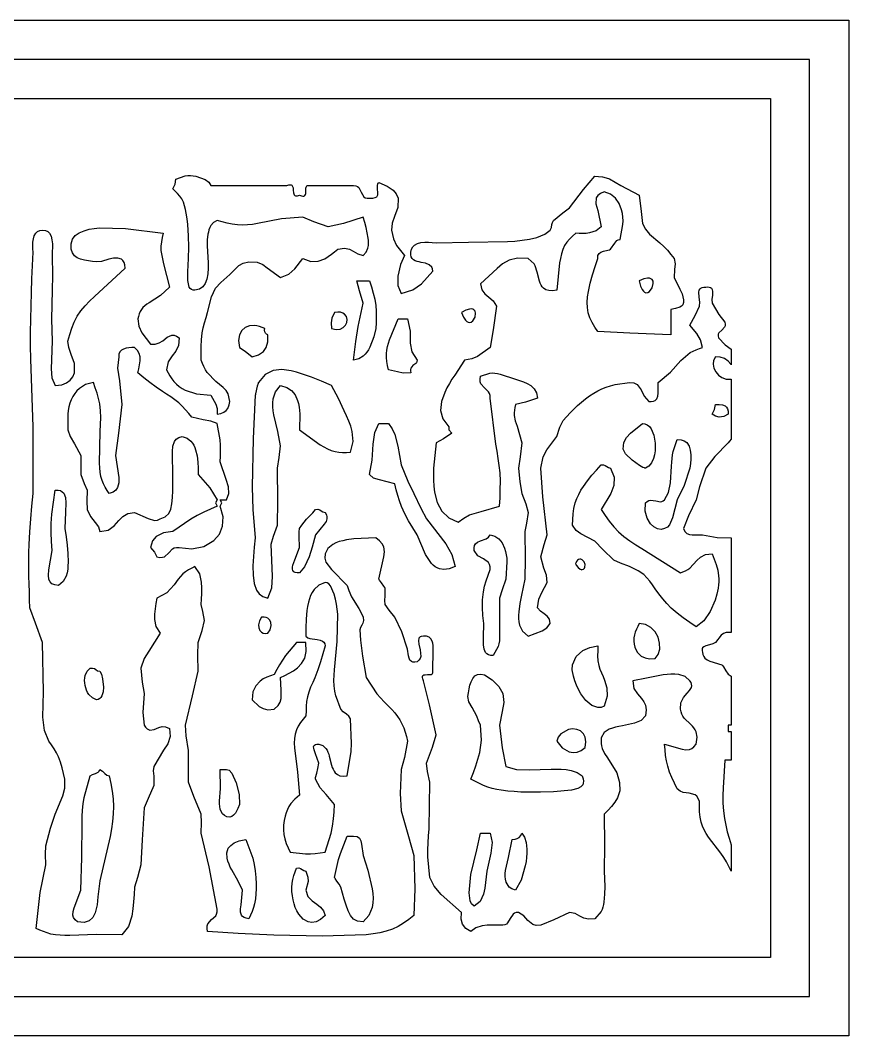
# Model space of a CAD drawing. Extents: x -1323 to 1705, y -706 to 926.
# Drawn here: x 489 to 531.4, y -48.9 to 3.1 of the extents above; entities that cross this region are included whole.
import ezdxf

# ---------------------------------------------------------------- set-up
doc = ezdxf.new("R2010")
doc.units = 0
doc.layers.add('CAMADA_1', color=7, linetype='CONTINUOUS')

msp = doc.modelspace()

# ---------------------------------------------------------------- linework, layer by layer
at = {"layer": 'CAMADA_1'}
for points in [[(401.4278, 3.1105), (531.4279, 3.1105), (531.4279, -48.8895), (401.4278, -48.8895), (401.4278, 3.1105)], [(529.4278, -46.8895), (529.4278, 1.1105), (403.4279, 1.1105), (403.4279, -46.8895), (529.4278, -46.8895)], [(527.4278, -44.8895), (405.4278, -44.8895), (405.4278, -0.8895), (527.4278, -0.8895), (527.4278, -44.8895)], [(506.715, -43.7173), (504.4528, -43.7881), (501.9876, -43.7408), (500.1474, -43.6551), (498.5869, -43.5545), (498.5618, -43.394), (498.568, -43.2647), (498.5997, -43.161), (498.7899, -42.9448), (499.0005, -42.7491), (499.0481, -42.6612), (499.0747, -42.5523), (499.0745, -42.4167), (498.6642, -40.2437), (498.2617, -38.5154), (498.2808, -37.9764), (498.2617, -37.5399), (497.8793, -36.6354), (497.6114, -35.9143), (497.6021, -35.0423), (497.6114, -34.2887), (497.4947, -33.5248), (497.4489, -32.9881), (497.8041, -31.4786), (498.0992, -30.2247), (498.0899, -29.4025), (498.0992, -28.7618), (498.2993, -28.1309), (498.4242, -27.6236), (498.3413, -27.1733), (498.2617, -26.8108), (498.2771, -26.527), (498.2875, -26.2427), (498.2879, -25.9571), (498.2734, -25.6696), (498.1842, -25.2353), (497.9366, -24.8601), (497.7727, -24.9454), (497.6127, -25.0351), (497.4605, -25.1336), (497.3202, -25.2451), (497.0833, -25.5063), (496.8689, -25.7952), (496.4926, -26.2058), (495.9859, -26.4857), (495.9356, -26.7568), (495.8936, -27.0288), (495.8683, -27.3025), (495.8679, -27.5789), (495.9357, -27.9388), (496.1486, -28.274), (495.5832, -29.1979), (495.3362, -29.5775), (495.173, -30.062), (495.2324, -30.7916), (495.3357, -31.3625), (495.2681, -32.3338), (495.3357, -32.9881), (495.4099, -33.0939), (495.4829, -33.1681), (495.5554, -33.2148), (495.6277, -33.2379), (495.848, -33.2066), (496.0819, -33.109), (496.251, -33.0609), (496.4346, -33.0641), (496.6362, -33.1508), (496.6694, -33.5724), (496.5482, -33.9382), (496.3345, -34.2745), (495.8233, -35.1015), (495.8015, -35.3246), (495.826, -35.604), (495.8233, -36.077), (495.5352, -36.7411), (495.3357, -37.2149), (495.2359, -38.8553), (495.173, -40.141), (494.9929, -40.791), (494.848, -41.2789), (494.8263, -41.6524), (494.7985, -42.0261), (494.7582, -42.4001), (494.6994, -42.7747), (494.5401, -43.2891), (494.1977, -43.7173), (492.893, -43.7019), (491.5222, -43.7527), (491.2771, -43.7561), (491.0327, -43.7499), (490.791, -43.7278), (490.5542, -43.6836), (490.3637, -43.6276), (490.1767, -43.5571), (489.9921, -43.4771), (489.8087, -43.3922), (490.0129, -41.5549), (490.2963, -40.141), (490.2857, -39.5909), (490.2963, -39.1655), (490.534, -38.2702), (490.784, -37.5399), (491.1686, -36.6067), (491.2659, -36.2058), (491.2718, -35.7516), (491.2112, -35.4576), (491.1428, -35.1669), (491.0589, -34.883), (490.9518, -34.6092), (490.8459, -34.3996), (490.7252, -34.1965), (490.5945, -33.9976), (490.459, -33.8009), (490.2373, -33.2644), (490.1513, -32.5772), (490.1712, -31.2859), (490.1337, -28.7618), (489.7616, -27.7655), (489.4835, -26.9735), (489.4693, -26.5683), (489.456, -26.1631), (489.4445, -25.758), (489.4358, -25.3529), (489.4308, -24.948), (489.4304, -24.5432), (489.4354, -24.1386), (489.4469, -23.7342), (489.4799, -23.0804), (489.5274, -22.4272), (489.5844, -21.7742), (489.6462, -21.1214), (489.6537, -17.7118), (489.5265, -14.2472), (489.5167, -13.5624), (489.5169, -12.8775), (489.5255, -12.1925), (489.5411, -11.5075), (489.5624, -10.8224), (489.588, -10.1372), (489.6164, -9.4521), (489.6462, -8.7669), (489.6381, -8.5953), (489.6348, -8.4242), (489.6408, -8.2539), (489.661, -8.0848), (489.7045, -7.9205), (489.7893, -7.782), (489.875, -7.7097), (489.9886, -7.6575), (490.1337, -7.6288), (490.2826, -7.657), (490.3987, -7.7124), (490.4858, -7.7912), (490.571, -7.945), (490.6136, -8.1302), (490.633, -8.3288), (490.6375, -8.5284), (490.632, -8.7287), (490.6215, -8.9294), (490.6458, -9.9562), (490.6215, -10.7175), (490.5973, -12.1931), (490.6215, -13.3184), (490.5652, -14.7313), (490.6103, -15.205), (490.784, -15.5943), (491.1127, -15.5505), (491.36, -15.4562), (491.5383, -15.3247), (491.6774, -15.14), (491.7593, -14.944), (491.7633, -14.4704), (491.6002, -14.0061), (491.4707, -13.654), (491.4342, -13.3184), (491.5271, -12.9863), (491.6298, -12.6599), (491.7523, -12.3448), (491.9043, -12.0467), (492.091, -11.7713), (492.3069, -11.5135), (492.5423, -11.2683), (492.7876, -11.031), (494.3602, -9.5796), (494.3421, -9.4166), (494.3037, -9.2894), (494.2471, -9.1945), (494.1747, -9.1282), (493.9914, -9.0672), (493.7722, -9.0774), (493.5348, -9.1302), (493.1462, -9.2346), (492.8974, -9.2544), (492.6874, -9.2371), (492.4788, -9.2137), (492.273, -9.1783), (492.0714, -9.1247), (491.9024, -9.0546), (491.7623, -8.9507), (491.6581, -8.8037), (491.5968, -8.6042), (491.5902, -8.3299), (491.6628, -8.1021), (491.8061, -7.9173), (492.0118, -7.7717), (492.2552, -7.6636), (492.5133, -7.5921), (492.7805, -7.5485), (493.0512, -7.5241), (494.3843, -7.5444), (496.3111, -7.7913), (496.2614, -8.0141), (496.2196, -8.2366), (496.1935, -8.4588), (496.191, -8.6803), (496.3286, -9.3671), (496.6362, -10.555), (496.1775, -10.9832), (495.5858, -11.3508), (495.4753, -11.4257), (495.3707, -11.5075), (495.2764, -11.598), (495.1964, -11.6986), (495.134, -11.809), (495.0853, -11.928), (495.0456, -12.0528), (495.0105, -12.1806), (495.0549, -12.5528), (495.2244, -12.8899), (495.6608, -13.4809), (495.9036, -13.4826), (496.108, -13.4135), (496.2843, -13.3032), (496.5199, -13.1243), (496.7534, -13.0169), (496.8659, -13.018), (496.9883, -13.0614), (497.1239, -13.1559), (497.0933, -13.5502), (496.9578, -13.8394), (496.7737, -14.0802), (496.5716, -14.3788), (496.4736, -14.7815), (496.5608, -14.9425), (496.6521, -15.1003), (496.7515, -15.2517), (496.8631, -15.3934), (496.988, -15.5209), (497.1263, -15.6356), (497.2755, -15.7369), (497.4332, -15.8246), (498.0229, -16.0218), (498.7495, -16.082), (499.0038, -16.5559), (499.0761, -16.7697), (499.0745, -17.0574), (499.2708, -17.0249), (499.4229, -16.96), (499.5367, -16.8704), (499.6178, -16.764), (499.6933, -16.5815), (499.7248, -16.4071), (499.6469, -16.0164), (499.5956, -15.9278), (499.5308, -15.8458), (499.4569, -15.7692), (499.3785, -15.6967), (499.0095, -15.383), (498.5687, -14.9325), (498.4756, -14.7835), (498.3965, -14.6253), (498.3268, -14.461), (498.2617, -14.2937), (498.2552, -13.9431), (498.2566, -13.5936), (498.2737, -13.2465), (498.3143, -12.9028), (498.3658, -12.6385), (498.4316, -12.3763), (498.5069, -12.1154), (498.5869, -11.8553), (498.7928, -11.05), (498.9884, -10.6054), (499.2566, -10.3112), (499.7248, -9.9047), (500.1835, -9.4516), (500.4058, -9.3191), (500.7001, -9.2544), (501.1205, -9.2768), (501.4113, -9.3894), (501.6406, -9.5647), (502.3257, -10.0672), (502.748, -9.8978), (503.0551, -9.6131), (503.4638, -9.0919), (503.8716, -9.2344), (504.2453, -9.2217), (504.5849, -9.0968), (504.763, -8.9924), (504.9314, -8.8719), (505.0933, -8.7407), (505.2519, -8.6042), (505.5957, -8.5638), (505.848, -8.615), (506.0489, -8.7175), (506.2751, -8.849), (506.5522, -8.9294), (506.7126, -8.7623), (506.8007, -8.5509), (506.8225, -8.4245), (506.8297, -8.2967), (506.8256, -8.1683), (506.8131, -8.0403), (506.7687, -7.7699), (506.7065, -7.5038), (506.6323, -7.2405), (506.5522, -6.9786), (505.5564, -7.289), (504.7641, -7.4663), (504.0237, -7.2044), (503.4638, -6.9786), (502.3754, -7.0532), (501.1376, -7.2973), (500.8814, -7.3384), (500.6238, -7.3668), (500.3663, -7.3784), (500.1101, -7.3691), (499.8487, -7.3353), (499.5895, -7.2816), (499.3316, -7.2148), (499.0745, -7.1413), (498.8848, -7.2462), (498.7482, -7.4042), (498.6942, -7.508), (498.6536, -7.6178), (498.6238, -7.7315), (498.6021, -7.8473), (498.5711, -8.1389), (498.5655, -8.4309), (498.5764, -8.724), (498.5949, -9.0186), (498.6112, -9.3037), (498.6153, -9.5881), (498.5963, -9.8695), (498.5432, -10.1454), (498.4634, -10.3603), (498.3411, -10.5327), (498.1683, -10.6544), (497.9366, -10.7175), (497.8383, -10.7102), (497.7579, -10.6792), (497.694, -10.6268), (497.6449, -10.5556), (497.5666, -10.2085), (497.5745, -9.7651), (497.6114, -9.0919), (497.6163, -8.513), (497.6077, -7.9335), (497.594, -7.6433), (497.5717, -7.3527), (497.5393, -7.0617), (497.495, -6.7701), (497.4573, -6.5761), (497.4085, -6.3859), (497.3438, -6.2034), (497.2581, -6.0326), (497.1613, -5.8924), (497.0491, -5.7616), (496.9265, -5.6371), (496.7987, -5.5157), (496.9255, -5.2782), (496.9614, -5.0279), (497.4325, -4.8596), (497.5681, -4.8424), (497.7058, -4.8402), (497.8443, -4.8507), (497.9818, -4.8718), (498.4679, -5.0434), (498.6432, -5.1823), (498.7495, -5.353), (502.651, -5.353), (502.7533, -5.3217), (502.831, -5.3151), (502.8708, -5.3227), (502.9023, -5.3387), (502.9264, -5.362), (502.9654, -5.4653), (502.976, -5.5968), (502.9867, -5.7283), (503.0257, -5.8317), (503.0498, -5.855), (503.0812, -5.8709), (503.121, -5.8786), (503.1986, -5.872), (503.301, -5.8407), (503.3975, -5.8762), (503.4719, -5.8897), (503.5107, -5.8879), (503.542, -5.8784), (503.5663, -5.8621), (503.5966, -5.8156), (503.611, -5.7533), (503.6155, -5.637), (503.6196, -5.4874), (503.6297, -5.4371), (503.6487, -5.3958), (503.6707, -5.372), (503.7005, -5.3562), (503.7395, -5.3494), (503.7888, -5.353), (506.0647, -5.353), (506.1796, -5.3599), (506.2677, -5.3938), (506.3344, -5.449), (506.461, -5.6881), (506.5927, -5.9222), (506.6632, -5.9736), (506.7563, -6.0024), (506.8774, -6.0032), (507.0482, -5.9976), (507.169, -5.9693), (507.2478, -5.9216), (507.3045, -5.8216), (507.3109, -5.6974), (507.2936, -5.5607), (507.2813, -5.3573), (507.3055, -5.2668), (507.365, -5.1904), (507.7923, -5.3775), (508.0922, -5.5826), (508.2479, -5.7732), (508.3405, -6.0032), (508.328, -6.4711), (508.1665, -6.9292), (508.0444, -7.2821), (508.0153, -7.6288), (508.1088, -8.0772), (508.2625, -8.4187), (508.6656, -8.9294), (508.4596, -9.3931), (508.3263, -9.9885), (508.3374, -10.4647), (508.5031, -10.88), (509.0931, -10.6962), (509.549, -10.3784), (510.1286, -9.7422), (510.1145, -9.6243), (510.0754, -9.5313), (509.9378, -9.4047), (509.7405, -9.3277), (509.5275, -9.2867), (509.4223, -9.267), (509.3196, -9.2412), (509.2222, -9.2046), (509.1332, -9.1525), (509.0648, -9.0889), (509.0158, -9.0059), (508.9898, -8.8997), (508.9907, -8.7669), (509.0323, -8.6124), (509.0965, -8.4926), (509.1803, -8.4033), (509.3357, -8.3171), (509.5172, -8.2759), (509.7097, -8.2588), (509.903, -8.257), (510.097, -8.2655), (510.2912, -8.2791), (511.9474, -8.2526), (513.9482, -8.218), (514.3264, -8.1927), (514.7034, -8.1532), (515.0785, -8.094), (515.4509, -8.0096), (515.8675, -7.8484), (516.1433, -7.6288), (516.1953, -7.5065), (516.2257, -7.3531), (516.255, -7.2357), (516.3058, -7.1413), (516.791, -6.7511), (517.1186, -6.491), (517.8421, -5.5524), (518.4192, -4.8654), (518.616, -4.886), (518.8104, -4.9131), (518.9999, -4.9533), (519.1819, -5.013), (519.7584, -5.3469), (520.6951, -5.8407), (520.7982, -6.6855), (520.8576, -7.3038), (521.0255, -7.586), (521.2219, -7.8422), (521.7504, -8.2807), (521.9513, -8.4659), (522.1371, -8.6662), (522.3127, -8.8765), (522.4833, -9.0919), (522.5355, -9.3602), (522.5088, -9.6494), (522.4833, -10.0672), (522.7767, -10.6597), (522.9008, -10.8975), (522.9709, -11.2052), (522.97, -11.3464), (522.9339, -11.4527), (522.8689, -11.5298), (522.7809, -11.5841), (522.557, -11.6565), (522.3206, -11.6928), (522.3206, -12.9934), (520.222, -12.9072), (518.5818, -12.8308), (518.4302, -12.5984), (518.2897, -12.3628), (518.1712, -12.1209), (518.0859, -11.8695), (518.0414, -11.6054), (518.0335, -11.3331), (518.054, -11.0572), (518.095, -10.7822), (518.1884, -10.3471), (518.306, -9.9227), (518.4398, -9.5055), (518.5818, -9.0919), (518.5799, -8.9396), (518.638, -8.8347), (518.7389, -8.7655), (518.865, -8.7203), (519.0954, -8.6636), (519.172, -8.6378), (519.2321, -8.6042), (519.4487, -8.2974), (519.5487, -8.172), (519.6218, -8.1331), (519.7197, -8.1166), (519.8645, -7.3403), (519.8705, -7.1519), (519.8611, -6.9632), (519.836, -6.7759), (519.7947, -6.5917), (519.6712, -6.2669), (519.4843, -5.9959), (519.2306, -5.7945), (518.907, -5.6782), (518.71, -5.7671), (518.5771, -5.8688), (518.499, -5.9827), (518.4759, -6.2808), (518.579, -6.6316), (518.7443, -7.4663), (518.4862, -7.6633), (518.149, -7.7813), (517.9741, -7.8034), (517.798, -7.8087), (517.6212, -7.8028), (517.4439, -7.7913), (517.2846, -7.9397), (517.1323, -8.0924), (516.9943, -8.2534), (516.8776, -8.4269), (516.7807, -8.632), (516.7102, -8.8513), (516.6589, -9.0797), (516.6198, -9.3119), (516.4685, -10.7175), (516.2471, -10.7459), (516.065, -10.7348), (515.9178, -10.6891), (515.8005, -10.6134), (515.7281, -10.5375), (515.6689, -10.4495), (515.6206, -10.3537), (515.5809, -10.2538), (515.4605, -9.795), (515.4352, -9.6813), (515.405, -9.5692), (515.3652, -9.4625), (515.3114, -9.3651), (515.0055, -9.0919), (514.4606, -9.0704), (514.0363, -9.1695), (513.7009, -9.3576), (513.4227, -9.6029), (512.5671, -10.3925), (512.6364, -10.6872), (512.7917, -10.8961), (512.9898, -11.0621), (513.22, -11.261), (513.3798, -11.5303), (513.2183, -12.7343), (513.0546, -13.6437), (512.4172, -14.0985), (512.1169, -14.2273), (511.7543, -14.2937), (511.2463, -15.0546), (511.1058, -15.2719), (510.9704, -15.4924), (510.844, -15.7177), (510.7305, -15.9497), (510.5686, -16.4136), (510.5235, -16.8703), (510.6346, -17.3062), (510.9415, -17.7076), (510.9468, -17.7154), (510.9494, -17.726), (510.9499, -17.739), (510.9434, -17.7866), (510.9358, -17.8406), (510.9366, -17.8575), (510.9415, -17.8702), (511.104, -18.0327), (510.6713, -18.3284), (510.2912, -18.5205), (510.1637, -19.8218), (510.1523, -20.1296), (510.1538, -20.4375), (510.172, -20.7444), (510.2105, -21.0494), (510.3463, -21.5809), (510.5821, -22.0285), (510.9368, -22.3703), (511.4291, -22.5845), (511.7105, -22.3828), (512.008, -22.2163), (512.6072, -22.038), (513.5424, -21.7717), (513.5655, -21.3438), (513.5817, -20.9163), (513.5839, -20.4897), (513.5653, -20.0645), (513.5285, -19.6946), (513.4771, -19.3256), (513.4178, -18.9571), (513.3572, -18.5885), (513.0546, -16.2446), (513.0549, -16.1089), (513.0282, -16.0001), (512.9806, -15.9122), (512.77, -15.7164), (512.5798, -15.5002), (512.5481, -15.3965), (512.5419, -15.2672), (512.5671, -15.1065), (513.0365, -14.9556), (513.1693, -14.9487), (513.3037, -14.9582), (513.4383, -14.98), (513.5719, -15.0103), (514.3552, -15.2693), (514.5625, -15.3326), (514.7653, -15.4036), (514.9591, -15.4902), (515.1396, -15.6), (515.3136, -15.758), (515.4377, -15.9688), (515.4931, -16.2446), (514.8753, -16.4461), (514.3552, -16.5696), (514.3263, -16.71), (514.3024, -16.85), (514.2888, -16.9893), (514.2904, -17.1276), (514.3467, -17.4052), (514.4383, -17.68), (514.6803, -18.5205), (514.5922, -19.2436), (514.5177, -19.8208), (514.5771, -20.5217), (514.6803, -21.1214), (514.8833, -21.6591), (515.0055, -22.0967), (514.9256, -22.6393), (514.843, -23.0722), (514.8459, -24.4645), (514.843, -25.5106), (514.7485, -25.9212), (514.6606, -26.3341), (514.586, -26.7515), (514.5315, -27.1756), (514.5174, -27.3525), (514.5143, -27.529), (514.5285, -27.7031), (514.5666, -27.8728), (514.7226, -28.1734), (515.0055, -28.4364), (515.7229, -28.1526), (515.9648, -28.0011), (516.1433, -27.7863), (516.0929, -27.5636), (515.9747, -27.4088), (515.82, -27.2903), (515.6341, -27.1544), (515.4931, -26.9735), (515.5467, -26.5264), (515.7111, -26.1901), (515.9807, -25.673), (515.9493, -25.3088), (515.8162, -24.9448), (515.6558, -24.3724), (515.8308, -23.7334), (515.9807, -23.2345), (515.7639, -21.2875), (515.6558, -19.8208), (515.7788, -19.2483), (515.9686, -18.8927), (516.4685, -18.1952), (516.6377, -17.7291), (516.7936, -17.3824), (517.1616, -16.9941), (517.5406, -16.6207), (517.7375, -16.4444), (517.9413, -16.2775), (518.1532, -16.1218), (518.3747, -15.9793), (518.5775, -15.8666), (518.7875, -15.7666), (519.0035, -15.6802), (519.2243, -15.6087), (519.4664, -15.5484), (519.7116, -15.5018), (519.9589, -15.4645), (520.2073, -15.4318), (520.4293, -15.4536), (520.592, -15.5347), (520.8008, -15.8136), (520.9567, -16.1453), (521.1827, -16.4071), (521.3146, -16.4172), (521.4213, -16.402), (521.5054, -16.3641), (521.5945, -16.2703), (521.6474, -16.1402), (521.6725, -15.9825), (521.6704, -15.4318), (522.2932, -14.9166), (522.8312, -14.3167), (523.3139, -13.9053), (523.4637, -13.8252), (523.6206, -13.7577), (523.7822, -13.6986), (523.9463, -13.6437), (523.8414, -13.2478), (523.6552, -12.9332), (523.296, -12.5056), (523.5589, -12.0128), (523.7837, -11.5303), (523.7957, -11.32), (523.7668, -11.0715), (523.7563, -10.8045), (523.7754, -10.7161), (523.8147, -10.6431), (523.8612, -10.6003), (523.9243, -10.5703), (524.006, -10.5546), (524.1088, -10.555), (524.207, -10.5446), (524.2856, -10.5502), (524.3465, -10.5702), (524.3917, -10.6026), (524.4377, -10.681), (524.4544, -10.7822), (524.4444, -10.9687), (524.42, -11.1866), (524.4339, -11.3678), (524.768, -11.958), (525.0842, -12.3431), (525.1008, -12.4547), (525.0937, -12.5423), (525.0674, -12.6108), (524.9216, -12.7495), (524.7758, -12.8881), (524.7495, -12.9567), (524.7424, -13.0443), (524.7591, -13.1559), (525.1062, -13.5167), (525.4094, -13.7317), (525.4094, -14.5352), (525.39, -14.5036), (525.2512, -14.338), (525.0691, -14.2113), (524.8491, -14.1376), (524.5966, -14.1312), (524.5104, -14.3096), (524.4884, -14.5061), (524.5252, -14.7067), (524.6157, -14.8969), (524.7547, -15.0624), (524.9367, -15.1892), (525.1568, -15.2629), (525.4094, -15.2693), (525.4094, -18.3399), (525.3208, -18.438), (525.2466, -18.5205), (524.5619, -19.2273), (524.1088, -19.8208), (523.7862, -20.7773), (523.621, -21.4464), (523.228, -22.2622), (522.9709, -22.9095), (523.041, -23.0657), (523.1413, -23.1656), (523.2641, -23.2209), (523.4016, -23.2433), (523.9463, -23.2345), (524.6852, -23.3707), (525.4094, -23.3973), (525.4094, -28.2423), (525.1463, -28.2456), (525.0071, -28.2961), (524.902, -28.3754), (524.5966, -28.7618), (524.4651, -28.829), (524.2992, -28.8752), (524.1124, -28.9261), (524.0132, -28.9698), (523.9433, -29.0307), (523.9222, -29.0724), (523.9145, -29.122), (523.9219, -29.1806), (523.9463, -29.2492), (523.9608, -29.3759), (523.999, -29.4782), (524.0571, -29.5594), (524.1745, -29.6491), (524.3178, -29.7103), (524.9216, -29.8996), (524.9734, -29.944), (525.0209, -30.0056), (525.137, -30.2031), (525.254, -30.3703), (525.4094, -30.4706), (525.4094, -32.9881), (525.2466, -32.9881), (525.2466, -33.3132), (525.4094, -33.3132), (525.4094, -34.7764), (525.0842, -34.7764), (524.9919, -36.1997), (524.982, -36.5943), (524.9862, -36.9887), (525.0099, -37.3813), (525.0586, -37.7703), (525.1254, -38.1104), (525.2101, -38.4474), (525.3068, -38.7823), (525.4094, -39.1162), (525.4094, -40.4661), (525.2871, -40.2271), (525.1607, -39.9911), (525.026, -39.761), (524.879, -39.5398), (524.2386, -38.7236), (524.1218, -38.5414), (524.0192, -38.3509), (523.9336, -38.1534), (523.8679, -37.95), (523.8161, -37.6913), (523.7907, -37.4272), (523.7828, -37.1594), (523.7837, -36.8898), (523.7189, -36.7339), (523.6426, -36.6233), (523.557, -36.5498), (523.2603, -36.4724), (522.9408, -36.4411), (522.7872, -36.3751), (522.6457, -36.2393), (522.5041, -35.9575), (522.3701, -35.6735), (522.2515, -35.3853), (522.156, -35.0906), (522.0935, -34.8151), (522.0502, -34.5342), (522.0196, -34.2498), (521.9954, -33.9637), (522.8927, -34.2097), (523.0825, -34.2474), (523.265, -34.2331), (523.3842, -34.1843), (523.5026, -34.0965), (523.621, -33.9637), (523.6619, -33.5977), (523.6114, -33.3229), (523.5621, -33.2179), (523.4981, -33.1204), (523.4225, -33.0298), (523.3382, -32.946), (523.0032, -32.6308), (522.939, -32.5283), (522.888, -32.4161), (522.8459, -32.2973), (522.8082, -32.1753), (522.823, -31.8361), (522.96, -31.569), (523.1475, -31.3486), (523.2732, -31.2085), (523.3666, -31.0498), (523.3855, -30.9724), (523.3827, -30.8913), (523.3541, -30.8051), (523.296, -30.7125), (523.0489, -30.5023), (522.7225, -30.3969), (522.5221, -30.3754), (522.3216, -30.3731), (522.1217, -30.3862), (521.9228, -30.4108), (521.0781, -30.5756), (520.3698, -30.7125), (520.4282, -31.1093), (520.6044, -31.3882), (520.8191, -31.6287), (520.9314, -31.7846), (521.0132, -31.971), (521.0482, -32.2041), (521.0201, -32.5004), (520.7883, -32.7465), (520.4563, -32.8926), (519.8332, -33.0205), (519.661, -33.0507), (519.4898, -33.0868), (519.3213, -33.1341), (519.1571, -33.198), (518.9028, -33.3705), (518.7443, -33.6386), (518.7441, -33.7788), (518.7493, -33.9173), (518.7651, -34.0524), (518.7969, -34.1824), (518.9183, -34.4305), (519.0783, -34.6656), (519.557, -35.4265), (519.6951, -35.9242), (519.6974, -36.3415), (519.5788, -36.7078), (519.4449, -36.9371), (519.2818, -37.1481), (519.0993, -37.347), (518.907, -37.5399), (518.9117, -39.137), (518.907, -40.4661), (518.9252, -40.8584), (518.9339, -41.2516), (518.9236, -41.6464), (518.8847, -42.0437), (518.8638, -42.1727), (518.8356, -42.2994), (518.7965, -42.4211), (518.7432, -42.5351), (518.4192, -42.9045), (518.094, -42.9262), (517.8517, -42.865), (517.6522, -42.7611), (517.4169, -42.6389), (517.1186, -42.5794), (516.3154, -42.9593), (515.6558, -43.2295), (515.4206, -43.2412), (515.2421, -43.1961), (514.9951, -42.996), (514.794, -42.7502), (514.5177, -42.5794), (514.3992, -42.5827), (514.3057, -42.6112), (514.2328, -42.66), (514.0879, -42.8809), (513.9549, -43.1136), (513.8909, -43.1716), (513.8091, -43.2118), (513.7049, -43.2295), (513.4417, -43.2228), (513.1786, -43.2228), (512.9157, -43.2363), (512.6531, -43.27), (512.3251, -43.3711), (512.0793, -43.5545), (511.8189, -43.4053), (511.6419, -43.1728), (511.5775, -42.9154), (511.5918, -42.5794), (510.5453, -41.651), (510.1873, -41.2376), (509.9662, -40.7911), (509.8744, -39.7364), (509.8739, -39.3775), (509.8878, -39.0183), (509.9092, -38.6588), (509.9311, -38.2992), (509.9662, -35.9143), (509.856, -35.3564), (509.8034, -34.9388), (510.1016, -34.1068), (510.2912, -33.4759), (509.9478, -31.9414), (509.641, -30.7125), (509.6054, -30.616), (509.592, -30.5416), (509.5939, -30.5027), (509.6033, -30.4716), (509.6196, -30.4473), (509.6662, -30.417), (509.7286, -30.4025), (509.8448, -30.3981), (509.9943, -30.394), (510.0446, -30.3839), (510.086, -30.3649), (510.1097, -30.3429), (510.1255, -30.3129), (510.1322, -30.274), (510.1286, -30.2247), (510.1493, -29.1475), (510.1483, -29.0272), (510.1413, -28.9079), (510.1233, -28.7914), (510.0888, -28.6795), (510.0253, -28.5669), (509.9317, -28.4842), (509.8034, -28.4364), (509.6457, -28.4259), (509.5303, -28.4406), (509.4743, -28.4631), (509.4331, -28.4948), (509.4049, -28.5348), (509.3819, -28.6671), (509.4066, -28.8338), (509.4797, -29.1335), (509.5011, -29.4724), (509.4695, -29.5725), (509.4097, -29.6616), (509.3159, -29.7369), (509.1965, -29.7576), (509.1018, -29.7538), (509.0286, -29.7287), (508.9524, -29.6584), (508.9073, -29.5586), (508.8828, -29.4406), (508.8281, -29.0869), (508.5277, -28.2116), (508.1779, -27.4613), (507.8821, -27.0902), (507.6903, -26.8108), (507.6608, -26.5953), (507.6839, -26.3574), (507.6903, -25.998), (507.6864, -25.9877), (507.6786, -25.9727), (507.6596, -25.9408), (507.6093, -25.8646), (507.4949, -25.7006), (507.396, -25.5599), (507.3716, -25.5232), (507.3664, -25.5142), (507.365, -25.5108), (507.6183, -24.3707), (507.6498, -24.1046), (507.6103, -23.8516), (507.5304, -23.6919), (507.3973, -23.5401), (507.2025, -23.3973), (506.824, -23.4053), (506.4461, -23.4207), (506.0692, -23.4508), (505.6941, -23.5029), (505.5125, -23.539), (505.3337, -23.5862), (505.16, -23.6487), (504.9936, -23.7304), (504.7462, -23.9323), (504.6016, -24.2101), (504.5842, -24.4328), (504.6458, -24.6351), (504.9392, -25.0079), (505.7395, -25.8357), (505.8284, -26.0922), (505.9506, -26.4079), (506.3321, -27.0083), (506.4725, -27.2598), (506.5522, -27.4613), (506.5667, -27.6324), (506.5347, -27.7611), (506.4795, -27.8649), (506.416, -27.9789), (506.3898, -28.1113), (506.4271, -28.6259), (506.5134, -29.4491), (506.715, -30.5498), (507.2606, -31.3808), (507.4406, -31.5894), (507.6313, -31.7898), (507.8263, -31.9879), (508.0193, -32.1897), (508.1691, -32.3588), (508.3093, -32.5353), (508.4359, -32.72), (508.5446, -32.9139), (508.6362, -33.126), (508.7101, -33.3463), (508.7721, -33.5722), (508.8281, -33.8009), (508.6775, -34.6402), (508.5031, -35.2642), (508.4517, -36.4914), (508.5031, -37.3772), (508.8709, -38.6822), (509.1534, -39.6533), (509.1969, -41.3602), (509.1534, -42.7418), (508.8905, -42.9376), (508.6237, -43.1239), (508.3492, -43.2912), (508.0631, -43.43), (507.7416, -43.5398), (507.4068, -43.6171), (507.0631, -43.6726), (506.715, -43.7173)], [(506.5522, -11.3678), (506.3631, -10.7377), (506.2272, -10.2298), (506.8774, -10.2298), (506.9797, -10.5448), (507.0738, -10.8608), (507.1516, -11.1789), (507.2048, -11.5), (507.2269, -11.7892), (507.2296, -12.0808), (507.2193, -12.374), (507.2025, -12.6681), (507.1053, -13.1048), (506.8978, -13.6356), (506.8278, -13.7598), (506.7488, -13.8784), (506.6595, -13.989), (506.5583, -14.0892), (506.3321, -14.2333), (506.0647, -14.2937), (506.183, -13.33), (506.3063, -12.5684), (506.5522, -11.3678)], [(521.3617, -10.5938), (521.4193, -10.3612), (521.4045, -10.254), (521.354, -10.1669), (521.298, -10.1253), (521.2224, -10.1003), (521.1257, -10.0951), (520.9382, -10.1314), (520.6951, -10.2298), (520.7644, -10.4987), (520.8477, -10.6829), (520.9085, -10.7638), (520.9718, -10.8147), (521.0362, -10.8387), (521.1314, -10.8313), (521.2207, -10.781), (521.3617, -10.5938)], [(505.0893, -11.8553), (504.9492, -12.1445), (504.912, -12.3805), (504.9266, -12.6681), (505.1722, -12.7238), (505.3755, -12.7047), (505.5348, -12.6272), (505.648, -12.5078), (505.7136, -12.3629), (505.7293, -12.209), (505.6935, -12.0626), (505.604, -11.94), (505.5137, -11.8798), (505.3982, -11.8423), (505.2569, -11.8325), (505.0893, -11.8553)], [(511.5918, -11.8553), (511.6931, -12.0888), (511.7974, -12.2439), (511.8669, -12.3088), (511.9351, -12.3465), (512.0011, -12.3598), (512.0932, -12.3408), (512.1743, -12.2839), (512.2887, -12.097), (512.316, -11.8799), (512.2881, -11.7853), (512.2279, -11.7134), (512.168, -11.6831), (512.0909, -11.6704), (511.9959, -11.6783), (511.8171, -11.7352), (511.5918, -11.8553)], [(509.3159, -14.2937), (509.3068, -14.366), (509.2828, -14.4233), (509.2476, -14.4693), (509.1081, -14.5737), (509.041, -14.6286), (508.9913, -14.7008), (508.9735, -14.7643), (508.9722, -14.8442), (508.9907, -14.944), (508.6079, -14.9627), (508.3062, -14.9003), (507.8528, -14.7815), (507.8099, -14.574), (507.7737, -14.3665), (507.7508, -14.1593), (507.7481, -13.9524), (507.7658, -13.7743), (507.7996, -13.5972), (507.8459, -13.4215), (507.9009, -13.2479), (508.3405, -12.1806), (508.8281, -12.1806), (508.9624, -12.8122), (508.9675, -13.4218), (509.0438, -13.8741), (509.3159, -14.2937)], [(500.2126, -13.6437), (500.5172, -13.8397), (500.8626, -14.1312), (501.1888, -14.0282), (501.4432, -13.8534), (501.5929, -13.639), (501.673, -13.355), (501.6754, -12.9934), (501.6015, -12.9601), (501.5477, -12.9065), (501.5192, -12.8441), (501.5073, -12.7649), (501.5129, -12.6681), (501.3805, -12.6158), (501.2472, -12.5691), (501.1122, -12.5337), (500.9748, -12.5151), (500.7253, -12.5361), (500.5068, -12.6231), (500.3327, -12.7767), (500.2167, -12.9976), (500.1722, -13.2863), (500.2126, -13.6437)], [(492.4096, -20.9589), (492.4046, -21.5226), (492.4096, -21.9342), (492.5873, -22.3085), (492.8296, -22.6036), (492.9891, -22.8245), (493.0599, -23.0722), (493.4978, -22.9943), (493.7982, -22.7787), (494.0411, -22.5058), (494.2441, -22.3034), (494.5001, -22.1541), (494.848, -22.0967), (495.5454, -22.3982), (495.8669, -22.5057), (496.0138, -22.4953), (496.1486, -22.4218), (496.4168, -22.3158), (496.595, -22.1479), (496.7014, -21.9264), (496.7543, -21.6597), (496.7869, -21.3232), (496.8011, -20.9857), (496.8029, -20.6473), (496.7987, -20.3086), (496.7796, -18.975), (496.8075, -18.6936), (496.8882, -18.4606), (496.9809, -18.339), (497.1117, -18.2491), (497.2863, -18.1952), (497.5394, -18.2877), (497.7321, -18.4405), (497.8107, -18.5415), (497.8753, -18.6525), (497.9279, -18.7706), (497.9707, -18.8927), (498.0441, -19.1997), (498.0821, -19.5121), (498.0966, -19.8282), (498.0992, -20.1461), (498.6956, -20.8241), (499.0745, -21.4464), (498.9934, -21.6089), (499.0745, -21.7717), (498.7319, -21.9246), (498.3921, -22.0825), (498.0582, -22.2501), (497.7328, -22.4326), (496.7987, -23.0722), (496.3228, -23.1424), (495.9545, -23.3204), (495.759, -23.554), (495.6608, -23.885), (495.8692, -24.1316), (495.9859, -24.3724), (496.1465, -24.3975), (496.2758, -24.3913), (496.3795, -24.3596), (496.5958, -24.1695), (496.7915, -23.9589), (496.8794, -23.9113), (496.9882, -23.8848), (497.1239, -23.885), (497.7713, -23.9599), (498.3851, -23.8354), (498.9019, -23.533), (499.1878, -23.2023), (499.3568, -22.7925), (499.3822, -22.3126), (499.2371, -21.7717), (499.3184, -21.6089), (499.2371, -21.4464), (499.5623, -21.4464), (499.6795, -21.1308), (499.651, -20.7828), (499.534, -20.4114), (499.2371, -19.4958), (499.2489, -19.2135), (499.2553, -18.9317), (499.2509, -18.651), (499.2303, -18.3718), (499.0745, -17.5449), (498.7494, -17.4149), (498.3578, -17.3514), (497.7741, -17.2199), (497.6164, -17.0235), (497.4548, -16.8315), (497.2854, -16.6483), (497.1045, -16.4785), (496.9065, -16.3224), (496.6979, -16.1785), (496.4838, -16.0406), (496.2696, -15.9024), (495.9439, -15.6764), (495.6276, -15.4387), (495.3175, -15.1933), (495.0105, -14.944), (495.0626, -14.7408), (495.1053, -14.5374), (495.1291, -14.3338), (495.1245, -14.1297), (495.0885, -13.9611), (495.0006, -13.8009), (494.848, -13.6437), (494.7007, -13.6468), (494.5553, -13.6566), (494.4136, -13.6798), (494.2773, -13.7231), (494.1726, -13.7811), (494.0939, -13.8649), (494.0464, -13.9798), (494.0351, -14.1312), (493.9723, -14.6991), (494.0672, -15.3558), (494.1977, -16.5696), (494.0174, -18.0267), (493.8727, -19.1706), (494.0399, -20.3049), (494.0425, -20.5771), (493.9784, -20.8141), (493.8859, -20.945), (493.7448, -21.0489), (493.5475, -21.1214), (493.4439, -20.9617), (493.3456, -20.8002), (493.2576, -20.6349), (493.1853, -20.4639), (493.124, -20.2503), (493.0861, -20.0289), (493.065, -19.803), (493.0541, -19.5756), (493.0775, -17.9499), (493.0965, -17.5938), (493.1082, -17.2374), (493.1011, -16.883), (493.0638, -16.5332), (493.0056, -16.2539), (492.9267, -15.978), (492.8341, -15.7043), (492.7347, -15.4318), (492.3356, -15.5468), (492.0184, -15.7423), (491.8894, -15.867), (491.7769, -16.0074), (491.6808, -16.1602), (491.6009, -16.3221), (491.5331, -16.5022), (491.4822, -16.6874), (491.4468, -16.876), (491.4252, -17.0664), (491.4342, -17.8702), (491.5533, -18.2102), (491.7751, -18.5744), (492.0845, -19.1706), (492.0838, -19.6901), (492.0845, -20.1461), (492.2707, -20.6175), (492.4096, -20.9589)], [(500.8626, -20.7962), (500.8985, -21.9454), (501.0253, -23.3973), (500.9748, -23.8744), (500.9338, -24.3516), (500.9117, -24.8288), (500.9179, -25.3062), (500.966, -25.727), (501.0921, -26.0793), (501.2316, -26.2647), (501.4236, -26.4024), (501.6754, -26.4857), (501.871, -25.9546), (501.9058, -25.3701), (501.8381, -23.7223), (501.9663, -23.2995), (502.1632, -22.7468), (502.1832, -21.5172), (502.1632, -19.8208), (502.2516, -19.2867), (502.3257, -18.683), (502.1847, -17.9453), (501.9806, -17.1016), (501.9471, -16.8966), (501.9278, -16.69), (501.927, -16.4828), (501.9491, -16.2765), (502.0716, -15.9097), (502.3257, -15.5943), (502.6372, -15.6893), (502.8808, -15.852), (503.0636, -16.0757), (503.1921, -16.3535), (503.2417, -16.5219), (503.2772, -16.6941), (503.3006, -16.8687), (503.3142, -17.0443), (503.301, -17.8702), (504.3577, -18.6223), (504.5396, -18.7335), (504.7263, -18.8343), (504.9184, -18.9181), (505.1165, -18.9782), (505.3079, -19.0091), (505.5036, -19.0199), (505.7022, -19.0173), (505.9022, -19.008), (506.0377, -18.4665), (505.9958, -17.9515), (505.9189, -17.6775), (505.8182, -17.412), (505.7015, -17.152), (505.5769, -16.8949), (505.2973, -16.2614), (504.9266, -15.5943), (504.4225, -15.3752), (503.9144, -15.1692), (503.6577, -15.0751), (503.3985, -14.9891), (503.1364, -14.9128), (502.8709, -14.8479), (502.3864, -14.7791), (501.9367, -14.8294), (501.5333, -15.035), (501.1878, -15.4318), (501.1817, -15.4469), (501.1704, -15.4857), (501.1337, -15.6324), (501.0437, -16.0197), (501.0329, -16.064), (501.0286, -16.0797), (501.0269, -16.0851), (501.025, -16.088), (501.025, -16.0868), (501.0253, -16.082), (500.9243, -18.3015), (500.8626, -20.7962)], [(525.2466, -17.0574), (525.0343, -17.1835), (524.7865, -17.2115), (524.5962, -17.1648), (524.4339, -17.0574), (524.5607, -16.8199), (524.5966, -16.5696), (524.7957, -16.5601), (524.9649, -16.5805), (525.0994, -16.6356), (525.1745, -16.7027), (525.2255, -16.794), (525.2502, -16.9116), (525.2466, -17.0574)], [(508.5031, -19.6583), (508.8487, -20.4888), (509.1534, -21.1214), (509.5113, -21.8676), (509.8034, -22.4218), (510.7829, -23.696), (511.1048, -24.2404), (511.2665, -24.8601), (510.9589, -24.9789), (510.6915, -25.0167), (510.4602, -24.9839), (510.3451, -24.9375), (510.2377, -24.8734), (510.1389, -24.795), (510.0498, -24.7059), (509.7538, -24.2424), (509.3159, -23.2345), (509.0956, -22.8815), (508.8839, -22.5249), (508.6898, -22.161), (508.5218, -21.7861), (508.4196, -21.5048), (508.3314, -21.2176), (508.2523, -20.9266), (508.1779, -20.6336), (507.3844, -20.4257), (507.0853, -20.3315), (506.8774, -20.1461), (507.0203, -19.424), (507.0651, -18.604), (507.1473, -18.0068), (507.365, -17.5449), (507.8528, -17.5449), (508.0378, -17.8153), (508.1858, -18.1007), (508.3243, -18.7069), (508.5031, -19.6583)], [(521.0201, -19.8208), (521.0082, -19.8228), (520.9924, -19.8216), (520.9611, -19.8142), (520.8869, -19.7845), (520.7099, -19.6872), (520.3291, -19.4135), (520.0006, -19.0853), (519.9204, -18.9603), (519.8822, -18.8455), (519.9034, -18.5067), (520.0415, -18.2489), (520.258, -18.0391), (520.8576, -17.5449), (520.9905, -17.5484), (521.1101, -17.5984), (521.2157, -17.6889), (521.3065, -17.8139), (521.442, -18.1435), (521.5111, -18.5391), (521.5203, -18.7412), (521.5116, -18.9435), (521.4822, -19.1428), (521.4294, -19.3361), (521.3315, -19.5513), (521.1956, -19.7177), (521.0201, -19.8208)], [(522.6457, -21.4464), (522.3965, -22.3716), (522.2529, -22.7213), (522.1433, -22.8397), (521.9954, -22.9095), (521.8178, -22.9609), (521.6317, -22.9334), (521.4495, -22.836), (521.2832, -22.6774), (521.1071, -22.3862), (521.0098, -22.0231), (521.0201, -21.6089), (521.1063, -21.5285), (521.1935, -21.4808), (521.2813, -21.4597), (521.5413, -21.4943), (521.7846, -21.5455), (521.8592, -21.5374), (521.9298, -21.5065), (521.9954, -21.4464), (522.1995, -21.0643), (522.3009, -20.5793), (522.359, -19.7162), (522.3661, -19.5265), (522.3768, -19.337), (522.3964, -19.1491), (522.4297, -18.9643), (522.6457, -18.3577), (522.8474, -18.3717), (523.0066, -18.4248), (523.1281, -18.5112), (523.2496, -18.6904), (523.3126, -18.9116), (523.3368, -19.1367), (523.3367, -19.3637), (523.3204, -19.5919), (523.296, -19.8208), (523.003, -20.7081), (522.6457, -21.4464)], [(523.621, -27.949), (523.283, -27.7268), (522.9518, -27.4976), (522.6338, -27.2542), (522.3359, -26.9897), (522.1137, -26.7578), (521.9046, -26.5122), (521.7041, -26.2574), (521.5079, -25.998), (521.3773, -25.8026), (521.2409, -25.6132), (521.0928, -25.4358), (520.9271, -25.2763), (520.6444, -25.0802), (520.2073, -24.8601), (519.7348, -24.6824), (519.3945, -24.5351), (518.8256, -23.9928), (518.4192, -23.5596), (517.7062, -23.1827), (517.4587, -23.0096), (517.2813, -22.7468), (517.293, -22.4565), (517.3135, -22.1685), (517.3519, -21.885), (517.417, -21.6082), (517.4961, -21.3853), (517.5956, -21.169), (517.7118, -20.9595), (517.8405, -20.7572), (518.0495, -20.4677), (518.2731, -20.1909), (518.5062, -19.9225), (518.7443, -19.6583), (518.8686, -19.6555), (518.9586, -19.6869), (519.0313, -19.7355), (519.1179, -19.7919), (519.2321, -19.8208), (519.4148, -20.2807), (519.3962, -20.7173), (519.2439, -21.1246), (518.7443, -21.9342), (518.9498, -22.2412), (519.1623, -22.541), (519.3889, -22.8263), (519.6367, -23.0901), (519.9117, -23.3288), (520.2075, -23.5457), (520.5166, -23.7481), (520.8314, -23.9436), (522.8082, -25.1852), (522.9376, -25.135), (523.0637, -25.0805), (523.1832, -25.0175), (523.2928, -24.9416), (523.6398, -24.5604), (523.8402, -24.3793), (524.0944, -24.252), (524.4339, -24.2101), (524.5426, -24.4875), (524.641, -24.7665), (524.719, -25.0483), (524.7663, -25.3346), (524.7759, -25.4907), (524.7746, -25.648), (524.7632, -25.8058), (524.7427, -25.9635), (524.6776, -26.2766), (524.5865, -26.5825), (524.337, -27.1675), (524.0082, -27.6399), (523.621, -27.949)], [(491.2718, -22.9095), (491.3324, -23.3385), (491.3853, -23.7685), (491.4228, -24.2003), (491.4372, -24.6348), (491.4337, -24.8191), (491.4197, -25.0026), (491.3903, -25.1835), (491.3404, -25.3605), (491.1889, -25.6368), (490.9466, -25.8357), (490.7552, -25.8067), (490.6141, -25.7436), (490.5172, -25.6507), (490.4582, -25.5321), (490.4274, -25.3042), (490.4514, -25.04), (490.6215, -24.0474), (490.5947, -23.5811), (490.5763, -23.1154), (490.5748, -22.6508), (490.5986, -22.188), (490.784, -20.9589), (490.9307, -20.9516), (491.0497, -20.9769), (491.1436, -21.0315), (491.2153, -21.1122), (491.2982, -21.323), (491.3284, -21.5922), (491.3106, -22.0805), (491.2718, -22.9095)], [(504.6016, -22.0967), (504.6704, -22.2108), (504.7022, -22.3171), (504.702, -22.4169), (504.653, -22.5573), (504.5611, -22.6903), (504.1138, -23.2345), (503.9348, -23.8682), (503.7888, -24.3724), (503.5551, -24.8788), (503.301, -25.1852), (503.1698, -25.1846), (503.0703, -25.1642), (502.9993, -25.1261), (502.9539, -25.072), (502.9297, -24.9948), (502.9296, -24.9029), (502.9491, -24.7988), (503.049, -24.5213), (503.301, -23.885), (503.2824, -23.3065), (503.2706, -23.0868), (503.301, -22.9095), (503.4132, -22.7473), (503.5291, -22.5885), (503.6526, -22.4365), (503.7874, -22.2948), (503.9821, -22.108), (504.1138, -21.9342), (504.238, -21.9313), (504.328, -21.9627), (504.4008, -22.0114), (504.4874, -22.0678), (504.6016, -22.0967)], [(513.0546, -25.0229), (513.0546, -24.8739), (513.0254, -24.7542), (512.972, -24.6585), (512.718, -24.4654), (512.429, -24.3072), (512.2419, -24.0474), (512.2352, -23.9052), (512.2591, -23.7937), (512.3086, -23.7077), (512.4194, -23.6153), (512.5586, -23.5513), (512.8535, -23.4398), (512.9744, -23.3576), (513.0546, -23.2345), (513.3019, -23.3099), (513.5086, -23.452), (513.674, -23.6575), (513.798, -23.9227), (513.8489, -24.092), (513.8849, -24.2654), (513.9077, -24.4413), (513.919, -24.6183), (513.8674, -25.5106), (513.6749, -26.0519), (513.5424, -26.4857), (513.5474, -28.356), (513.5432, -28.5122), (513.5328, -28.667), (513.5105, -28.8183), (513.471, -28.9639), (513.2174, -29.4119), (513.0877, -29.4106), (512.9812, -29.3844), (512.896, -29.3357), (512.8296, -29.267), (512.7487, -29.0922), (512.713, -28.8719), (512.7136, -28.4737), (512.7295, -27.7863), (512.6924, -27.3755), (512.6684, -26.9666), (512.6707, -26.5614), (512.7123, -26.1618), (512.7733, -25.8736), (512.8553, -25.5884), (512.9514, -25.3051), (513.0546, -25.0229)], [(517.4439, -24.6978), (517.4405, -24.7156), (517.4424, -24.7357), (517.4676, -24.7942), (517.5625, -24.9069), (517.6795, -24.9963), (517.7251, -25.0181), (517.7494, -25.024), (517.7689, -25.0229), (517.838, -24.9911), (517.8867, -24.947), (517.9165, -24.8936), (517.9246, -24.7547), (517.8684, -24.6173), (517.7691, -24.5151), (517.7099, -24.4877), (517.6478, -24.4818), (517.5925, -24.498), (517.5387, -24.5374), (517.4886, -24.6031), (517.4439, -24.6978)], [(504.6016, -39.4906), (504.9145, -38.5162), (504.9849, -38.156), (505.0325, -37.7908), (505.0647, -37.4223), (505.0893, -37.0521), (504.6591, -36.541), (504.3471, -36.2007), (504.1138, -35.7516), (504.112, -35.7393), (504.1123, -35.7224), (504.1217, -35.6608), (504.1739, -35.4499), (504.2379, -35.1997), (504.2765, -34.9388), (504.1176, -34.4544), (504.04, -34.2464), (504.0223, -34.1688), (504.0187, -34.1006), (504.0325, -34.0438), (504.0624, -34.0043), (504.1114, -33.9767), (504.182, -33.9627), (504.2765, -33.9637), (504.494, -34.0358), (504.6456, -34.1737), (504.7054, -34.2667), (504.7524, -34.3668), (504.7895, -34.4716), (504.8199, -34.5785), (504.9352, -35.0423), (504.9689, -35.1468), (505.0103, -35.2483), (505.0623, -35.3434), (505.1277, -35.4289), (505.2325, -35.5171), (505.366, -35.5766), (505.5334, -35.6023), (505.7395, -35.5893), (505.934, -34.3357), (505.953, -33.9194), (505.9489, -33.5015), (505.9294, -33.0826), (505.9022, -32.6631), (505.8276, -32.5258), (505.707, -32.416), (505.5382, -32.2963), (505.4144, -32.1753), (505.3221, -31.9452), (505.236, -31.714), (505.162, -31.4803), (505.1064, -31.243), (505.0712, -30.976), (505.0597, -30.705), (505.066, -30.4321), (505.0839, -30.159), (505.2231, -28.6946), (505.2519, -27.2986), (505.2198, -27.0405), (505.1826, -26.7831), (505.1348, -26.527), (505.0715, -26.2728), (504.8824, -25.8464), (504.8, -25.7532), (504.7065, -25.6936), (504.6016, -25.673), (504.2812, -25.82), (504.0405, -26.0466), (503.9426, -26.1944), (503.864, -26.3537), (503.8016, -26.5211), (503.752, -26.6929), (503.7043, -26.9072), (503.6694, -27.123), (503.6455, -27.34), (503.6307, -27.5581), (503.6211, -27.9964), (503.6262, -28.4364), (503.7134, -28.5102), (503.8305, -28.5542), (504.1908, -28.6035), (504.3465, -28.6307), (504.477, -28.6829), (504.5426, -28.7393), (504.5856, -28.8182), (504.6016, -28.9242), (504.4857, -29.3384), (504.3633, -29.7508), (504.2279, -30.1596), (504.0732, -30.5631), (503.9689, -30.8054), (503.8651, -31.0475), (503.7722, -31.2918), (503.7002, -31.5407), (503.6587, -31.7754), (503.6369, -32.0146), (503.6283, -32.2567), (503.6262, -32.5004), (503.4814, -32.6741), (503.3452, -32.8514), (503.226, -33.0358), (503.1325, -33.231), (503.0691, -33.4469), (503.0358, -33.6734), (503.0258, -33.9058), (503.0326, -34.1393), (503.1855, -35.3933), (503.301, -36.5644), (503.0588, -36.7734), (502.847, -37.0055), (502.753, -37.1506), (502.6754, -37.307), (502.6118, -37.4717), (502.5603, -37.6419), (502.5072, -37.8768), (502.4755, -38.1139), (502.4686, -38.3505), (502.4898, -38.5837), (502.542, -38.816), (502.6188, -39.0435), (502.7121, -39.2678), (502.8135, -39.4906), (503.6069, -39.5833), (503.8553, -39.5791), (504.104, -39.5587), (504.3528, -39.5273), (504.6016, -39.4906)], [(501.3504, -27.4613), (501.2363, -27.6362), (501.1915, -27.8552), (501.2051, -28.0015), (501.2573, -28.131), (501.3509, -28.2293), (501.438, -28.2703), (501.5459, -28.2866), (501.6754, -28.274), (501.7895, -28.0991), (501.8343, -27.8801), (501.8207, -27.7338), (501.7686, -27.6043), (501.6749, -27.506), (501.5878, -27.465), (501.4799, -27.4487), (501.3504, -27.4613)], [(521.5079, -29.5746), (521.6705, -29.3628), (521.7465, -29.0928), (521.7415, -28.7922), (521.6609, -28.4881), (521.5104, -28.2082), (521.2956, -27.9797), (521.022, -27.8299), (520.6951, -27.7863), (520.6211, -27.9278), (520.5521, -28.0709), (520.493, -28.2171), (520.4487, -28.3683), (520.4237, -28.5225), (520.4182, -28.6797), (520.4326, -28.8365), (520.4673, -28.9897), (520.5924, -29.2545), (520.8031, -29.4565), (520.9944, -29.5442), (521.2287, -29.5859), (521.5079, -29.5746)], [(503.6262, -28.7618), (503.1386, -28.7618), (502.5813, -29.4204), (502.4224, -29.6523), (502.2753, -29.8926), (502.136, -30.1386), (502.0007, -30.3874), (501.8078, -30.4563), (501.6194, -30.5322), (501.4398, -30.6221), (501.2737, -30.7331), (501.0511, -30.9657), (500.9077, -31.2775), (500.8626, -31.6876), (501.2275, -32.0381), (501.4274, -32.1416), (501.6794, -32.1931), (502.0007, -32.1753), (502.1942, -31.9851), (502.3091, -31.8095), (502.363, -31.629), (502.3612, -31.2009), (502.3257, -30.5498), (502.5506, -30.4398), (502.7716, -30.3238), (502.9844, -30.1959), (503.1851, -30.0501), (503.4032, -29.8357), (503.562, -29.5622), (503.6427, -29.2106), (503.6262, -28.7618)], [(518.5818, -28.9242), (518.5699, -29.1802), (518.5672, -29.4341), (518.5831, -29.684), (518.6267, -29.9278), (518.6865, -30.1202), (518.7618, -30.3093), (518.8437, -30.4974), (518.9232, -30.6866), (519.0406, -31.0742), (519.0549, -31.5038), (518.907, -32.013), (518.7426, -32.0749), (518.5794, -32.0855), (518.2626, -31.9749), (517.9692, -31.7246), (517.7112, -31.3781), (517.5897, -31.1646), (517.4849, -30.9422), (517.3969, -30.7121), (517.3255, -30.4758), (517.27, -30.1556), (517.2813, -29.8996), (517.4741, -29.4729), (517.8162, -29.1643), (518.1698, -29.0064), (518.5818, -28.9242)], [(492.8974, -31.6876), (492.682, -31.5924), (492.5102, -31.424), (492.44, -31.3155), (492.3836, -31.1996), (492.3405, -31.0779), (492.3102, -30.9523), (492.2926, -30.8248), (492.2882, -30.6963), (492.2978, -30.5682), (492.3225, -30.4418), (492.416, -30.225), (492.5721, -30.062), (492.6963, -30.0592), (492.7863, -30.0907), (492.859, -30.1394), (492.9457, -30.1959), (493.0599, -30.2247), (493.1438, -30.3826), (493.2091, -30.6136), (493.2517, -31.043), (493.2311, -31.2804), (493.1696, -31.483), (493.1214, -31.5637), (493.0606, -31.6267), (492.9862, -31.669), (492.8974, -31.6876)], [(517.7689, -35.5893), (517.8181, -35.728), (517.8385, -35.8476), (517.8323, -35.9499), (517.8015, -36.0362), (517.7008, -36.1497), (517.5473, -36.2302), (517.2237, -36.3079), (516.3058, -36.402), (515.6352, -36.4191), (514.9655, -36.4209), (514.6312, -36.4112), (514.2975, -36.3919), (513.9644, -36.3612), (513.632, -36.317), (513.4002, -36.2768), (513.1707, -36.2263), (512.9452, -36.1628), (512.7256, -36.0837), (512.0793, -35.7516), (512.2048, -35.4143), (512.3246, -35.0753), (512.4332, -34.7328), (512.525, -34.3849), (512.6176, -33.7587), (512.5671, -32.9881), (512.4721, -32.758), (512.3724, -32.5301), (512.2631, -32.3063), (512.1395, -32.0887), (511.9746, -31.792), (511.9168, -31.5252), (511.9443, -31.3281), (511.9783, -31.1333), (512.0249, -30.943), (512.0905, -30.7595), (512.1771, -30.5927), (512.2817, -30.4644), (512.4046, -30.3874), (512.5822, -30.3666), (512.7754, -30.4142), (513.1687, -30.6592), (513.5051, -31.012), (513.7049, -31.3625), (513.7558, -31.8246), (513.6712, -32.279), (513.5424, -32.9881), (513.6823, -34.1415), (513.8674, -35.1015), (514.4065, -35.2508), (515.0649, -35.2806), (516.1883, -35.2385), (516.4434, -35.2345), (516.6986, -35.2401), (516.9527, -35.2611), (517.2049, -35.3034), (517.5215, -35.4117), (517.7689, -35.5893)], [(517.9315, -34.126), (517.9608, -33.8358), (517.9248, -33.6025), (517.8348, -33.4234), (517.6831, -33.2831), (517.4936, -33.2041), (517.2826, -33.1825), (517.066, -33.2145), (516.6812, -33.4237), (516.5453, -33.5933), (516.4685, -33.8009), (516.7471, -34.1537), (517.1133, -34.358), (517.3154, -34.3892), (517.5228, -34.365), (517.73, -34.2793), (517.9315, -34.126)], [(493.0599, -35.2642), (493.2069, -35.3447), (493.3207, -35.4583), (493.4181, -35.5399), (493.5475, -35.5893), (493.6239, -35.9787), (493.6914, -36.3683), (493.7409, -36.7585), (493.7636, -37.1495), (493.7536, -37.5337), (493.7163, -37.9181), (493.6587, -38.3017), (493.5879, -38.6838), (493.0599, -40.9538), (492.9693, -41.7702), (492.9486, -41.9787), (492.9227, -42.1862), (492.8847, -42.3908), (492.8276, -42.5905), (492.7052, -42.8393), (492.5233, -43.0155), (492.267, -43.0982), (491.9218, -43.0668), (491.7982, -42.9537), (491.7217, -42.8378), (491.6855, -42.7186), (491.6927, -42.533), (491.7536, -42.3381), (492.0845, -41.4412), (492.147, -39.7662), (492.1584, -37.994), (492.1674, -37.6656), (492.1853, -37.3379), (492.2169, -37.0122), (492.2668, -36.6896), (492.5721, -35.5893), (492.6977, -35.5116), (492.8493, -35.4599), (492.9842, -35.3916), (493.0321, -35.338), (493.0599, -35.2642)], [(499.7248, -37.7026), (499.5679, -37.6766), (499.444, -37.6176), (499.3497, -37.529), (499.2814, -37.4143), (499.2367, -37.288), (499.2109, -37.1557), (499.1995, -37.02), (499.198, -36.8832), (499.2386, -36.2281), (499.2371, -35.2642), (499.5623, -35.2642), (499.6296, -35.2667), (499.6968, -35.2988), (499.8275, -35.4392), (500.0553, -35.9336), (500.1991, -36.5403), (500.2126, -37.0521), (500.1428, -37.2604), (500.0077, -37.4932), (499.9193, -37.5962), (499.8238, -37.6701), (499.7248, -37.7026)], [(500.5377, -38.8405), (500.9022, -39.8053), (500.9745, -40.1266), (501.0224, -40.4538), (501.0514, -40.7855), (501.0667, -41.1199), (501.0712, -41.3763), (501.0648, -41.6314), (501.0417, -41.8835), (500.9959, -42.1306), (500.9387, -42.328), (500.8672, -42.5221), (500.7861, -42.7139), (500.7001, -42.9045), (500.562, -42.8736), (500.4544, -42.8321), (500.3743, -42.7805), (500.3184, -42.7194), (500.2667, -42.5707), (500.2735, -42.3904), (500.3132, -42.183), (500.3751, -41.4412), (500.1526, -40.9678), (499.8225, -40.3951), (499.7486, -40.2538), (499.6825, -40.1089), (499.6275, -39.9599), (499.5867, -39.8065), (499.5673, -39.5323), (499.6472, -39.2855), (499.768, -39.1413), (499.9517, -39.017), (500.2058, -38.9157), (500.5377, -38.8405)], [(505.4144, -41.2789), (505.3233, -41.1312), (505.2119, -40.9708), (505.1184, -40.8374), (505.0955, -40.8029), (505.0906, -40.7945), (505.0893, -40.7913), (505.1517, -40.4798), (505.2188, -40.1698), (505.2952, -39.8628), (505.3857, -39.5604), (505.7395, -38.6777), (506.0647, -38.6777), (506.2431, -38.6931), (506.3604, -38.7763), (506.4314, -38.9109), (506.4706, -39.0802), (506.5522, -39.6533), (506.7983, -40.4175), (507.0238, -41.3758), (507.0515, -41.6132), (507.0621, -41.8519), (507.051, -42.0901), (507.0136, -42.3261), (506.8528, -42.7353), (506.5522, -43.0668), (506.2711, -43.0297), (506.0615, -42.9139), (505.9076, -42.732), (505.7932, -42.497), (505.6813, -42.1982), (505.5841, -41.8945), (505.4968, -41.5875), (505.4144, -41.2789)], [(512.8921, -40.4661), (512.8636, -40.758), (512.8286, -41.05), (512.7807, -41.3422), (512.7132, -41.6347), (512.5481, -42.0111), (512.2419, -42.254), (512.1118, -42.1439), (512.03, -41.988), (511.9773, -41.5771), (512.0793, -40.6284), (512.3759, -39.3771), (512.5671, -38.5154), (513.0546, -38.5154), (513.1624, -38.9973), (513.1039, -39.5459), (512.8921, -40.4661)], [(514.1927, -38.8405), (514.3346, -38.8307), (514.4507, -38.795), (514.5431, -38.7356), (514.6246, -38.6384), (514.6803, -38.5154), (514.8221, -38.7251), (514.9077, -39.0022), (514.9431, -39.3287), (514.9431, -39.5449), (514.9279, -39.7612), (514.9001, -39.9771), (514.8626, -40.1922), (514.6473, -40.9223), (514.3552, -41.4412), (514.1748, -41.376), (514.0374, -41.2826), (513.8741, -41.0242), (513.8389, -40.8816), (513.827, -40.7347), (513.833, -40.5858), (513.8514, -40.4374), (514.0021, -39.7664), (514.1927, -38.8405)], [(504.6016, -42.7418), (504.3657, -42.9368), (504.1417, -43.051), (503.9313, -43.0916), (503.7359, -43.0661), (503.4745, -42.9202), (503.256, -42.6671), (503.1588, -42.4977), (503.08, -42.3185), (503.0173, -42.1319), (502.9682, -41.9402), (502.928, -41.727), (502.9039, -41.5123), (502.8986, -41.2978), (502.9149, -41.0855), (502.9516, -40.8869), (503.0048, -40.691), (503.0689, -40.4967), (503.1386, -40.3033), (503.2628, -40.3005), (503.3528, -40.332), (503.4255, -40.3806), (503.5122, -40.4371), (503.6262, -40.4661), (503.7146, -40.7792), (503.7343, -40.9987), (503.6262, -41.4412), (503.7288, -41.7636), (503.9349, -41.9824), (504.1846, -42.1575), (504.3724, -42.3034), (504.5212, -42.4885), (504.6016, -42.7418)]]:
    msp.add_lwpolyline(points, close=True, dxfattribs=at)

doc.saveas('drawing.dxf')
